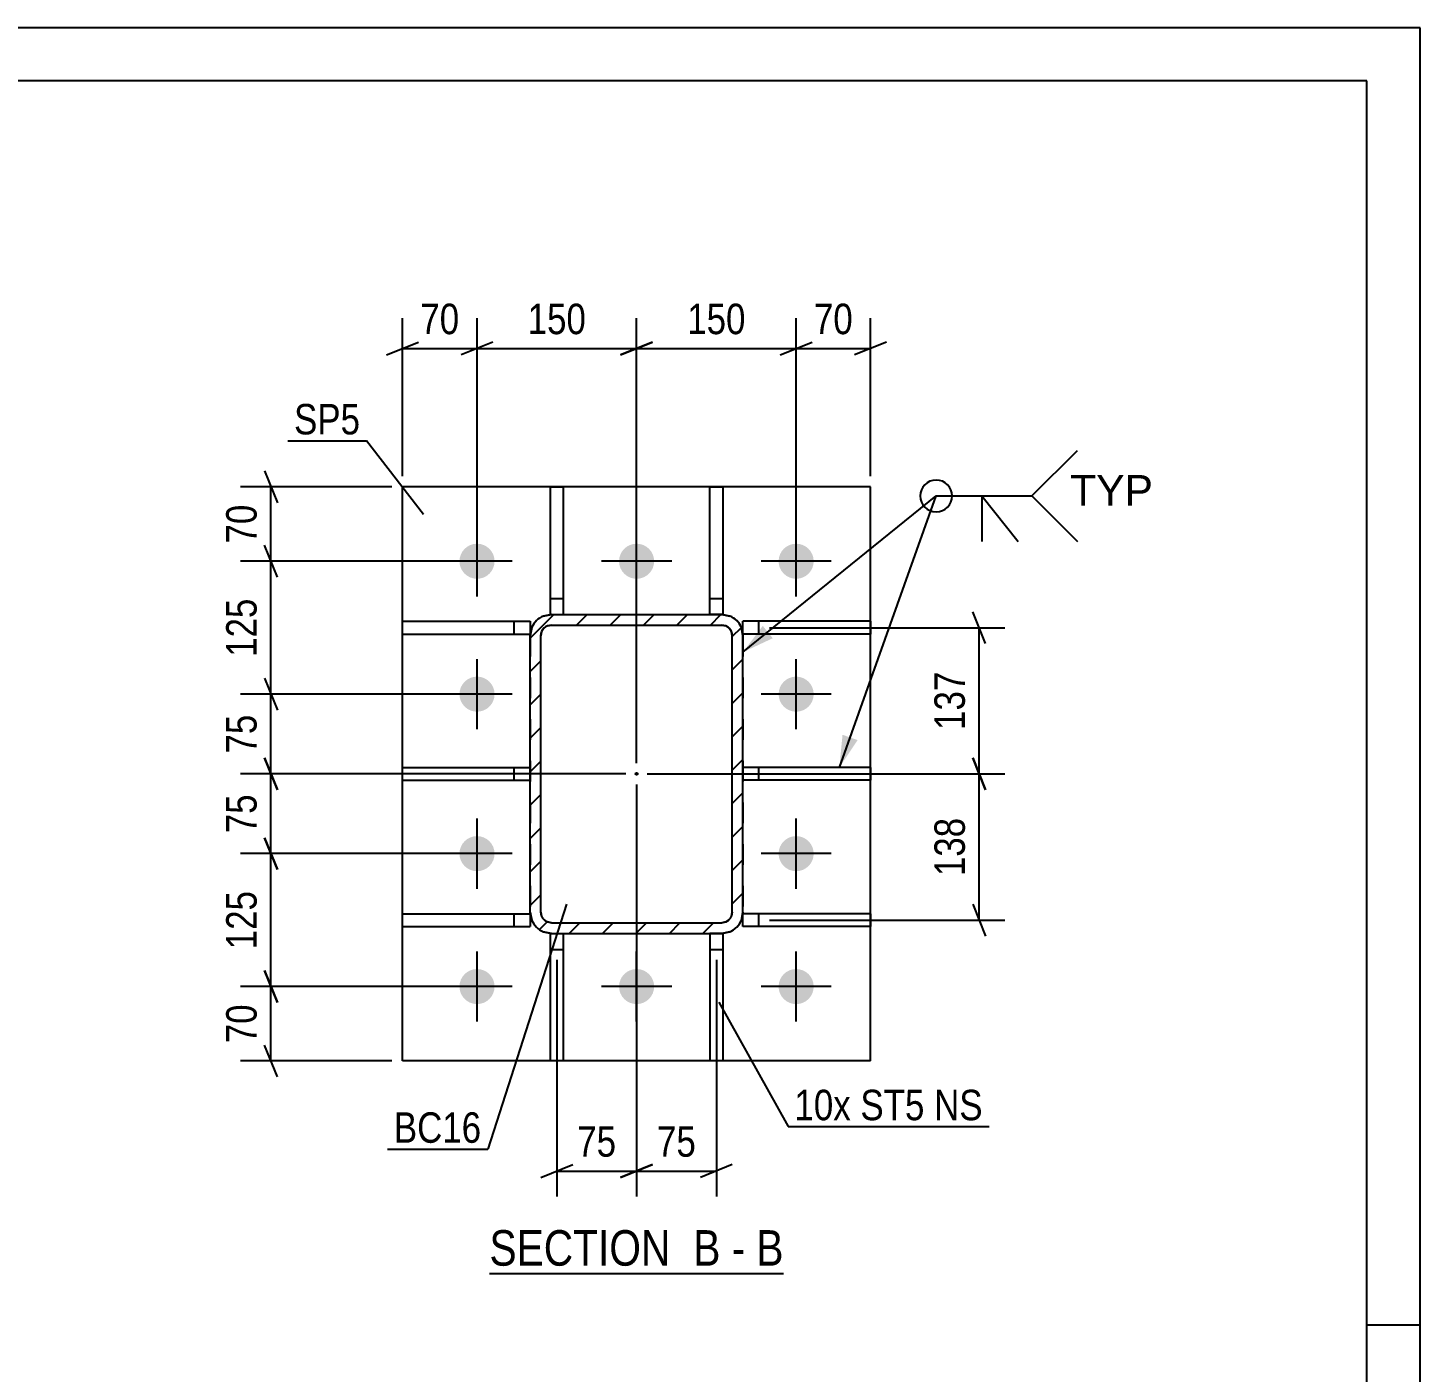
# Model space of a CAD drawing. Header units: millimetres. Extents: x -131 to 463, y -181 to 239.
# Drawn here: x 332.5 to 463.4, y 112.8 to 239.3 of the extents above; entities that cross this region are included whole.
import ezdxf

# ---------------------------------------------------------------- set-up
doc = ezdxf.new("R2010")
doc.units = ezdxf.units.MM
doc.linetypes.add('DXK_LINE_DOT2', pattern=[3.9198, 1.9599, -1.9599])
doc.linetypes.add('DXK_LINE_DOT3', pattern=[5.9187, 2.979, -0.9799, 0.9799, -0.9799])
doc.styles.add('Arial', font='arial.ttf', dxfattribs={"height": 0.2})
doc.styles.add('Arial Narrow', font='ARIALN.TTF', dxfattribs={"height": 0.2})

# ---------------------------------------------------------------- blocks, each defined once
blk = doc.blocks.new('Unknown-284869969-1134')
at = {"color": 5, "linetype": 'Continuous'}
for p, q in [((463.4, 239.28), (-130.6, 239.28)), ((463.4, -180.72), (463.4, 239.28)), ((458.4, 234.28), (-125.6, 234.28)), ((458.4, -175.72), (458.4, 234.28)), ((463.4, 117.28), (458.4, 117.28))]:
    blk.add_line(p, q, dxfattribs=at)
blk = doc.blocks.new('Unknown-284869969-14 - 1795')
at = {"color": 6, "linetype": 'Continuous'}
blk.add_line((375.91, 122.11), (403.56, 122.11), dxfattribs=at)
at = {"color": 0, "linetype": 'Continuous'}
for points in [[(394.02, 122.86), (394.02, 126.36), (375.91, 126.36), (375.91, 122.86)], [(397.63, 122.86), (397.63, 126.36), (395.07, 126.36), (395.07, 122.86)], [(399.95, 122.86), (399.95, 126.36), (398.68, 126.36), (398.68, 122.86)], [(403.56, 122.86), (403.56, 126.36), (401, 126.36), (401, 122.86)]]:
    blk.add_wipeout(points, dxfattribs=at)
at = {"color": 7, "linetype": 'Continuous', "style": 'Arial Narrow'}
for s, p in [('SECTION ', (375.91, 122.86)), ('B', (395.07, 122.86)), ('B', (401, 122.86)), ('-', (398.68, 122.86))]:
    blk.add_text(s, height=3.34, dxfattribs=at).set_placement(p)
blk = doc.blocks.new('Part-284869969-1847 - 1795')
at = {"color": 2, "linetype": 'Continuous'}
for p, q in [((367.74, 182.26), (367.74, 183.46)), ((367.74, 183.46), (379.74, 183.46)), ((379.74, 183.46), (379.74, 182.26)), ((367.74, 182.26), (379.74, 182.26))]:
    blk.add_line(p, q, dxfattribs=at)
at = {"color": 7, "linetype": 'DXK_LINE_DOT2'}
blk.add_line((378.24, 182.26), (378.24, 183.46), dxfattribs=at)
blk = doc.blocks.new('Part-284869969-1852 - 1795')
at = {"color": 2, "linetype": 'Continuous'}
for p, q in [((367.74, 154.76), (367.74, 155.96)), ((367.74, 155.96), (379.74, 155.96)), ((379.74, 155.96), (379.74, 154.76)), ((367.74, 154.76), (379.74, 154.76))]:
    blk.add_line(p, q, dxfattribs=at)
at = {"color": 7, "linetype": 'DXK_LINE_DOT2'}
blk.add_line((378.24, 154.76), (378.24, 155.96), dxfattribs=at)
blk = doc.blocks.new('Part-284869969-1948 - 1795')
at = {"color": 2, "linetype": 'Continuous'}
for p, q in [((367.74, 142.11), (367.74, 196.11)), ((411.74, 196.11), (367.74, 196.11)), ((411.74, 142.11), (411.74, 196.11)), ((411.74, 142.11), (367.74, 142.11))]:
    blk.add_line(p, q, dxfattribs=at)
blk = doc.blocks.new('Part-284869969-1820 - 1795')
at = {"color": 2, "linetype": 'Continuous'}
for p, q in [((367.74, 168.51), (367.74, 169.71)), ((367.74, 169.71), (379.74, 169.71)), ((367.74, 168.51), (379.74, 168.51))]:
    blk.add_line(p, q, dxfattribs=at)
at = {"color": 7, "linetype": 'DXK_LINE_DOT2'}
for p, q in [((378.24, 168.51), (378.24, 169.71)), ((379.74, 169.71), (379.74, 168.51))]:
    blk.add_line(p, q, dxfattribs=at)
blk = doc.blocks.new('Part-284869969-1881 - 1795')
at = {"color": 2, "linetype": 'Continuous'}
for p, q in [((381.64, 142.11), (381.64, 154.11)), ((381.64, 154.11), (381.74, 154.11)), ((382.84, 154.11), (382.84, 142.11)), ((382.84, 142.11), (381.64, 142.11))]:
    blk.add_line(p, q, dxfattribs=at)
at = {"color": 7, "linetype": 'DXK_LINE_DOT2'}
for p, q in [((381.74, 154.11), (382.84, 154.11)), ((381.64, 152.61), (382.84, 152.61))]:
    blk.add_line(p, q, dxfattribs=at)
blk = doc.blocks.new('Part-284869969-1857 - 1795')
at = {"color": 2, "linetype": 'Continuous'}
for p, q in [((411.74, 169.71), (399.74, 169.71)), ((411.74, 169.71), (411.74, 168.51)), ((411.74, 168.51), (399.74, 168.51))]:
    blk.add_line(p, q, dxfattribs=at)
at = {"color": 7, "linetype": 'DXK_LINE_DOT2'}
for p, q in [((399.74, 169.71), (399.74, 168.51)), ((401.24, 168.51), (401.24, 169.71))]:
    blk.add_line(p, q, dxfattribs=at)
blk = doc.blocks.new('Part-284869969-1862 - 1795')
at = {"color": 2, "linetype": 'Continuous'}
for p, q in [((411.74, 183.46), (399.74, 183.46)), ((399.74, 182.26), (399.74, 183.46)), ((411.74, 183.46), (411.74, 182.26)), ((411.74, 182.26), (399.74, 182.26))]:
    blk.add_line(p, q, dxfattribs=at)
at = {"color": 7, "linetype": 'DXK_LINE_DOT2'}
blk.add_line((401.24, 182.26), (401.24, 183.46), dxfattribs=at)
blk = doc.blocks.new('Part-284869969-1867 - 1795')
at = {"color": 2, "linetype": 'Continuous'}
for p, q in [((411.74, 155.96), (399.74, 155.96)), ((399.74, 154.76), (399.74, 155.96)), ((411.74, 155.96), (411.74, 154.76)), ((411.74, 154.76), (399.74, 154.76))]:
    blk.add_line(p, q, dxfattribs=at)
at = {"color": 7, "linetype": 'DXK_LINE_DOT2'}
blk.add_line((401.24, 154.76), (401.24, 155.96), dxfattribs=at)
blk = doc.blocks.new('Part-284869969-1872 - 1795')
at = {"color": 2, "linetype": 'Continuous'}
for p, q in [((396.64, 154.11), (396.64, 142.11)), ((397.84, 154.11), (397.74, 154.11)), ((397.84, 154.11), (397.84, 142.11)), ((397.84, 142.11), (396.64, 142.11))]:
    blk.add_line(p, q, dxfattribs=at)
at = {"color": 7, "linetype": 'DXK_LINE_DOT2'}
for p, q in [((397.74, 154.11), (396.64, 154.11)), ((396.64, 152.61), (397.84, 152.61))]:
    blk.add_line(p, q, dxfattribs=at)
blk = doc.blocks.new('Part-284869969-1886 - 1795')
at = {"color": 2, "linetype": 'Continuous'}
for p, q in [((396.64, 184.11), (396.64, 196.11)), ((396.64, 196.11), (397.84, 196.11)), ((397.84, 196.11), (397.84, 184.11)), ((397.84, 184.11), (397.74, 184.11))]:
    blk.add_line(p, q, dxfattribs=at)
at = {"color": 7, "linetype": 'DXK_LINE_DOT2'}
for p, q in [((396.64, 185.61), (397.84, 185.61)), ((397.84, 184.11), (396.64, 184.11))]:
    blk.add_line(p, q, dxfattribs=at)
blk = doc.blocks.new('Part-284869969-1891 - 1795')
at = {"color": 2, "linetype": 'Continuous'}
for p, q in [((381.64, 184.11), (381.64, 196.11)), ((381.64, 196.11), (382.84, 196.11)), ((382.84, 196.11), (382.84, 184.11)), ((381.74, 184.11), (381.64, 184.11))]:
    blk.add_line(p, q, dxfattribs=at)
at = {"color": 7, "linetype": 'DXK_LINE_DOT2'}
for p, q in [((381.64, 185.61), (382.84, 185.61)), ((381.64, 184.11), (382.84, 184.11))]:
    blk.add_line(p, q, dxfattribs=at)
blk = doc.blocks.new('Bolt-284869969-1893 - 1795')
at = {"linetype": 'Continuous'}
for points in [[(373.09, 189.11, -1), (376.39, 189.11, -1)], [(388.09, 189.11, -1), (391.39, 189.11, -1)], [(403.09, 189.11, -1), (406.39, 189.11, -1)], [(373.09, 176.61, -1), (376.39, 176.61, -1)], [(403.09, 176.61, -1), (406.39, 176.61, -1)], [(373.09, 161.61, -1), (376.39, 161.61, -1)], [(403.09, 161.61, -1), (406.39, 161.61, -1)], [(373.09, 149.11, -1), (376.39, 149.11, -1)], [(388.09, 149.11, -1), (391.39, 149.11, -1)], [(403.09, 149.11, -1), (406.39, 149.11, -1)]]:
    blk.add_hatch(color=1, dxfattribs=at).paths.add_polyline_path(points)
at = {"color": 1, "linetype": 'Continuous'}
for p, q in [((374.74, 185.81), (374.74, 192.41)), ((389.74, 185.81), (389.74, 192.41)), ((404.74, 185.81), (404.74, 192.41)), ((378.04, 189.11), (371.44, 189.11)), ((393.04, 189.11), (386.44, 189.11)), ((408.04, 189.11), (401.44, 189.11)), ((374.74, 173.31), (374.74, 179.91)), ((404.74, 173.31), (404.74, 179.91)), ((378.04, 176.61), (371.44, 176.61)), ((408.04, 176.61), (401.44, 176.61)), ((374.74, 158.31), (374.74, 164.91)), ((404.74, 158.31), (404.74, 164.91)), ((378.04, 161.61), (371.44, 161.61)), ((408.04, 161.61), (401.44, 161.61)), ((374.74, 145.81), (374.74, 152.41)), ((389.74, 145.81), (389.74, 152.41)), ((404.74, 145.81), (404.74, 152.41)), ((378.04, 149.11), (371.44, 149.11)), ((393.04, 149.11), (386.44, 149.11)), ((408.04, 149.11), (401.44, 149.11))]:
    blk.add_line(p, q, dxfattribs=at)
blk = doc.blocks.new('Part-284869969-1917 - 1795')
at = {"linetype": 'Continuous'}
h = blk.add_hatch(dxfattribs=at)
h.set_pattern_fill('', scale=0.7, style=0, pattern_type=0)
h.set_pattern_definition([(45, (399.585, 182.878), (-1.57154, 1.57154), [])])
h.paths.add_polyline_path([(399.74, 182.11), (399.59, 182.88), (399.15, 183.53), (398.5, 183.96), (397.74, 184.11), (381.74, 184.11), (380.97, 183.96), (380.32, 183.53), (379.89, 182.88), (379.74, 182.11), (379.74, 156.11), (379.89, 155.35), (380.32, 154.7), (380.97, 154.26), (381.74, 154.11), (397.74, 154.11), (398.5, 154.26), (399.15, 154.7), (399.59, 155.35), (399.74, 156.11)])
h.paths.add_polyline_path([(398.66, 155.73), (398.44, 155.41), (398.12, 155.19), (397.74, 155.11), (381.74, 155.11), (381.35, 155.19), (381.03, 155.41), (380.81, 155.73), (380.74, 156.11), (380.74, 182.11), (380.81, 182.5), (381.03, 182.82), (381.35, 183.04), (381.74, 183.11), (397.74, 183.11), (398.12, 183.04), (398.44, 182.82), (398.66, 182.5), (398.74, 182.11), (398.74, 156.11)])
blk.add_hatch(color=246, dxfattribs=at).paths.add_polyline_path([(389.74, 169.01, -1), (389.74, 169.21, -1)])
at = {"color": 7, "linetype": 'DXK_LINE_DOT2'}
for p, q in [((380.97, 183.96), (381.74, 184.11)), ((381.74, 184.11), (397.74, 184.11)), ((397.74, 184.11), (398.5, 183.96)), ((379.74, 182.11), (379.89, 182.88)), ((379.74, 182.11), (379.74, 156.11)), ((380.81, 182.5), (380.74, 182.11)), ((380.74, 156.11), (380.74, 182.11)), ((381.74, 183.11), (381.35, 183.04)), ((381.74, 183.11), (397.74, 183.11)), ((398.12, 183.04), (397.74, 183.11)), ((398.74, 182.11), (398.66, 182.5)), ((398.74, 156.11), (398.74, 182.11)), ((399.59, 182.88), (399.74, 182.11)), ((399.74, 182.11), (399.74, 156.11)), ((379.89, 155.35), (379.74, 156.11)), ((380.74, 156.11), (380.81, 155.73)), ((398.66, 155.73), (398.74, 156.11)), ((399.74, 156.11), (399.59, 155.35)), ((381.35, 155.19), (381.74, 155.11)), ((381.74, 155.11), (397.74, 155.11)), ((397.74, 155.11), (398.12, 155.19)), ((381.74, 154.11), (380.97, 154.26)), ((381.74, 154.11), (397.74, 154.11)), ((398.5, 154.26), (397.74, 154.11))]:
    blk.add_line(p, q, dxfattribs=at)
at = {"color": 2, "linetype": 'Continuous'}
for p, q in [((381.74, 184.11), (380.97, 183.96)), ((381.74, 184.11), (397.74, 184.11)), ((398.5, 183.96), (397.74, 184.11)), ((379.89, 182.88), (379.74, 182.11)), ((379.74, 156.11), (379.74, 182.11)), ((380.74, 182.11), (380.81, 182.5)), ((380.74, 156.11), (380.74, 182.11)), ((381.35, 183.04), (381.74, 183.11)), ((381.74, 183.11), (397.74, 183.11)), ((397.74, 183.11), (398.12, 183.04)), ((398.66, 182.5), (398.74, 182.11)), ((398.74, 156.11), (398.74, 182.11)), ((399.74, 182.11), (399.59, 182.88)), ((399.74, 156.11), (399.74, 182.11)), ((379.74, 156.11), (379.89, 155.35)), ((380.81, 155.73), (380.74, 156.11)), ((398.74, 156.11), (398.66, 155.73)), ((399.59, 155.35), (399.74, 156.11)), ((381.74, 155.11), (381.35, 155.19)), ((381.74, 155.11), (397.74, 155.11)), ((398.12, 155.19), (397.74, 155.11)), ((380.97, 154.26), (381.74, 154.11)), ((381.74, 154.11), (397.74, 154.11)), ((397.74, 154.11), (398.5, 154.26))]:
    blk.add_line(p, q, dxfattribs=at)
at = {"color": 7, "linetype": 'DXK_LINE_DOT3'}
blk.add_line((389.74, 169.11), (389.74, 169.11), dxfattribs=at)
at = {"color": 246, "linetype": 'DXK_LINE_DOT2'}
blk.add_line((389.74, 169.11), (389.74, 169.11), dxfattribs=at)
at = {"color": 246, "linetype": 'Continuous'}
blk.add_circle((389.74, 169.11), 0.1, dxfattribs=at)
at = {"color": 7, "linetype": 'DXK_LINE_DOT2'}
for centre, radius, start, end in [((381.74, 182.11), 2, 112.5, 157.5), ((397.74, 182.11), 2, 22.5, 67.5), ((381.74, 182.11), 1, 112.5, 157.5), ((397.74, 182.11), 1, 22.5, 67.5), ((381.74, 156.11), 2, 202.5, 247.5), ((381.74, 156.11), 1, 202.5, 247.5), ((397.74, 156.11), 1, 292.5, 337.5), ((397.74, 156.11), 2, 292.5, 337.5)]:
    blk.add_arc(centre, radius, start, end, dxfattribs=at)
at = {"color": 2, "linetype": 'Continuous'}
for centre, radius, start, end in [((381.74, 182.11), 2, 112.5, 157.5), ((397.74, 182.11), 2, 22.5, 67.5), ((381.74, 182.11), 1, 112.5, 157.5), ((397.74, 182.11), 1, 22.5, 67.5), ((381.74, 156.11), 2, 202.5, 247.5), ((381.74, 156.11), 1, 202.5, 247.5), ((397.74, 156.11), 1, 292.5, 337.5), ((397.74, 156.11), 2, 292.5, 337.5)]:
    blk.add_arc(centre, radius, start, end, dxfattribs=at)
blk = doc.blocks.new('StraightDimension-284869969-3945 - 1795')
at = {"color": 7, "linetype": 'Continuous'}
for p, q in [((354.77, 197.61), (355.97, 194.61)), ((366.74, 196.11), (352.52, 196.11)), ((355.37, 189.11), (355.37, 196.11)), ((355.97, 187.61), (354.77, 190.61)), ((373.74, 189.11), (352.52, 189.11))]:
    blk.add_line(p, q, dxfattribs=at)
at = {"color": 0}
blk.add_wipeout([(354.62, 195.04), (350.42, 195.04), (350.42, 190.18), (354.62, 190.18)], dxfattribs=at)
at = {"color": 3, "style": 'Arial Narrow'}
blk.add_text('70', height=2.863, rotation=90.0002, dxfattribs=at).set_placement((354.02, 190.78))
blk = doc.blocks.new('StraightDimension-284869969-3950 - 1795')
at = {"color": 7, "linetype": 'Continuous'}
for p, q in [((354.77, 150.61), (355.97, 147.61)), ((373.74, 149.11), (352.52, 149.11)), ((355.37, 142.11), (355.37, 149.11)), ((355.97, 140.61), (354.77, 143.61)), ((366.74, 142.11), (352.52, 142.11))]:
    blk.add_line(p, q, dxfattribs=at)
at = {"color": 0}
blk.add_wipeout([(354.62, 148.04), (350.42, 148.04), (350.42, 143.18), (354.62, 143.18)], dxfattribs=at)
at = {"color": 3, "style": 'Arial Narrow'}
blk.add_text('70', height=2.863, rotation=90.0002, dxfattribs=at).set_placement((354.02, 143.78))
blk = doc.blocks.new('StraightDimension-284869969-2077 - 1795')
at = {"color": 7, "linetype": 'Continuous'}
for p, q in [((404.74, 190.11), (404.74, 211.97)), ((411.74, 197.11), (411.74, 211.97)), ((403.24, 208.52), (406.24, 209.72)), ((413.24, 209.72), (410.24, 208.52)), ((404.74, 209.12), (411.74, 209.12))]:
    blk.add_line(p, q, dxfattribs=at)
at = {"color": 0}
blk.add_wipeout([(410.67, 209.87), (410.67, 214.07), (405.81, 214.07), (405.81, 209.87)], dxfattribs=at)
at = {"color": 3, "style": 'Arial Narrow'}
blk.add_text('70', height=2.863, dxfattribs=at).set_placement((406.41, 210.47))
blk = doc.blocks.new('StraightDimension-284869969-1969 - 1795')
at = {"color": 7, "linetype": 'Continuous'}
for p, q in [((422.55, 167.61), (421.35, 170.61)), ((390.74, 169.11), (424.35, 169.11)), ((421.95, 155.36), (421.95, 169.11)), ((421.35, 156.86), (422.55, 153.86)), ((402.24, 155.36), (424.35, 155.36))]:
    blk.add_line(p, q, dxfattribs=at)
at = {"color": 0}
blk.add_wipeout([(421.2, 165.58), (417, 165.58), (417, 158.9), (421.2, 158.9)], dxfattribs=at)
at = {"color": 3, "style": 'Arial Narrow'}
blk.add_text('138', height=2.863, rotation=90.0002, dxfattribs=at).set_placement((420.6, 159.5))
blk = doc.blocks.new('StraightDimension-284869969-3948 - 1795')
at = {"color": 7, "linetype": 'Continuous'}
for p, q in [((354.77, 170.61), (355.97, 167.61)), ((388.74, 169.11), (352.52, 169.11)), ((355.37, 161.61), (355.37, 169.11)), ((355.97, 160.11), (354.77, 163.11)), ((373.74, 161.61), (352.52, 161.61))]:
    blk.add_line(p, q, dxfattribs=at)
at = {"color": 0}
blk.add_wipeout([(354.62, 167.79), (350.42, 167.79), (350.42, 162.93), (354.62, 162.93)], dxfattribs=at)
at = {"color": 3, "style": 'Arial Narrow'}
blk.add_text('75', height=2.863, rotation=90.0002, dxfattribs=at).set_placement((354.02, 163.53))
blk = doc.blocks.new('StraightDimension-284869969-3947 - 1795')
at = {"color": 7, "linetype": 'Continuous'}
for p, q in [((354.77, 178.11), (355.97, 175.11)), ((373.74, 176.61), (352.52, 176.61)), ((355.37, 169.11), (355.37, 176.61)), ((355.97, 167.61), (354.77, 170.61)), ((388.74, 169.11), (352.52, 169.11))]:
    blk.add_line(p, q, dxfattribs=at)
at = {"color": 0}
blk.add_wipeout([(354.62, 175.29), (350.42, 175.29), (350.42, 170.43), (354.62, 170.43)], dxfattribs=at)
at = {"color": 3, "style": 'Arial Narrow'}
blk.add_text('75', height=2.863, rotation=90.0002, dxfattribs=at).set_placement((354.02, 171.03))
blk = doc.blocks.new('StraightDimension-284869969-1976 - 1795')
at = {"color": 7, "linetype": 'Continuous'}
for p, q in [((422.55, 181.36), (421.35, 184.36)), ((402.24, 182.86), (424.35, 182.86)), ((421.95, 169.11), (421.95, 182.86)), ((421.35, 170.61), (422.55, 167.61)), ((390.74, 169.11), (424.35, 169.11))]:
    blk.add_line(p, q, dxfattribs=at)
at = {"color": 0}
blk.add_wipeout([(421.2, 179.33), (417, 179.33), (417, 172.65), (421.2, 172.65)], dxfattribs=at)
at = {"color": 3, "style": 'Arial Narrow'}
blk.add_text('137', height=2.863, rotation=90.0002, dxfattribs=at).set_placement((420.6, 173.25))
blk = doc.blocks.new('StraightDimension-284869969-1984 - 1795')
at = {"color": 7, "linetype": 'Continuous'}
for p, q in [((389.74, 168.11), (389.74, 129.36)), ((382.24, 151.61), (382.24, 129.36)), ((380.74, 131.16), (383.74, 132.36)), ((391.24, 132.36), (388.24, 131.16)), ((382.24, 131.76), (389.74, 131.76))]:
    blk.add_line(p, q, dxfattribs=at)
at = {"color": 0}
blk.add_wipeout([(388.42, 132.51), (388.42, 136.71), (383.56, 136.71), (383.56, 132.51)], dxfattribs=at)
at = {"color": 3, "style": 'Arial Narrow'}
blk.add_text('75', height=2.863, dxfattribs=at).set_placement((384.16, 133.11))
blk = doc.blocks.new('StraightDimension-284869969-1992 - 1795')
at = {"color": 7, "linetype": 'Continuous'}
for p, q in [((389.74, 168.11), (389.74, 129.36)), ((397.24, 151.61), (397.24, 129.36)), ((388.24, 131.16), (391.24, 132.36)), ((398.74, 132.36), (395.74, 131.16)), ((389.74, 131.76), (397.24, 131.76))]:
    blk.add_line(p, q, dxfattribs=at)
at = {"color": 0}
blk.add_wipeout([(395.92, 132.51), (395.92, 136.71), (391.06, 136.71), (391.06, 132.51)], dxfattribs=at)
at = {"color": 3, "style": 'Arial Narrow'}
blk.add_text('75', height=2.863, dxfattribs=at).set_placement((391.66, 133.11))
blk = doc.blocks.new('StraightDimension-284869969-2055 - 1795')
at = {"color": 7, "linetype": 'Continuous'}
for p, q in [((374.74, 190.11), (374.74, 211.97)), ((389.74, 170.11), (389.74, 211.97)), ((376.24, 209.72), (373.24, 208.52)), ((388.24, 208.52), (391.24, 209.72)), ((374.74, 209.12), (389.74, 209.12))]:
    blk.add_line(p, q, dxfattribs=at)
at = {"color": 0}
blk.add_wipeout([(385.58, 209.87), (385.58, 214.07), (378.9, 214.07), (378.9, 209.87)], dxfattribs=at)
at = {"color": 3, "style": 'Arial Narrow'}
blk.add_text('150', height=2.863, dxfattribs=at).set_placement((379.5, 210.47))
blk = doc.blocks.new('StraightDimension-284869969-2066 - 1795')
at = {"color": 7, "linetype": 'Continuous'}
for p, q in [((389.74, 170.11), (389.74, 211.97)), ((404.74, 190.11), (404.74, 211.97)), ((391.24, 209.72), (388.24, 208.52)), ((403.24, 208.52), (406.24, 209.72)), ((389.74, 209.12), (404.74, 209.12))]:
    blk.add_line(p, q, dxfattribs=at)
at = {"color": 0}
blk.add_wipeout([(400.58, 209.87), (400.58, 214.07), (393.9, 214.07), (393.9, 209.87)], dxfattribs=at)
at = {"color": 3, "style": 'Arial Narrow'}
blk.add_text('150', height=2.863, dxfattribs=at).set_placement((394.5, 210.47))
blk = doc.blocks.new('StraightDimension-284869969-2087 - 1795')
at = {"color": 7, "linetype": 'Continuous'}
for p, q in [((367.74, 197.11), (367.74, 211.97)), ((374.74, 190.11), (374.74, 211.97)), ((366.24, 208.52), (369.24, 209.72)), ((376.24, 209.72), (373.24, 208.52)), ((367.74, 209.12), (374.74, 209.12))]:
    blk.add_line(p, q, dxfattribs=at)
at = {"color": 0}
blk.add_wipeout([(373.67, 209.87), (373.67, 214.07), (368.81, 214.07), (368.81, 209.87)], dxfattribs=at)
at = {"color": 3, "style": 'Arial Narrow'}
blk.add_text('70', height=2.863, dxfattribs=at).set_placement((369.41, 210.47))
blk = doc.blocks.new('StraightDimension-284869969-3946 - 1795')
at = {"color": 7, "linetype": 'Continuous'}
for p, q in [((355.97, 187.61), (354.77, 190.61)), ((373.74, 189.11), (352.52, 189.11)), ((355.37, 176.61), (355.37, 189.11)), ((354.77, 178.11), (355.97, 175.11)), ((373.74, 176.61), (352.52, 176.61))]:
    blk.add_line(p, q, dxfattribs=at)
at = {"color": 0}
blk.add_wipeout([(354.62, 186.2), (350.42, 186.2), (350.42, 179.52), (354.62, 179.52)], dxfattribs=at)
at = {"color": 3, "style": 'Arial Narrow'}
blk.add_text('125', height=2.863, rotation=90.0002, dxfattribs=at).set_placement((354.02, 180.12))
blk = doc.blocks.new('StraightDimension-284869969-3949 - 1795')
at = {"color": 7, "linetype": 'Continuous'}
for p, q in [((354.77, 163.11), (355.97, 160.11)), ((373.74, 161.61), (352.52, 161.61)), ((355.37, 149.11), (355.37, 161.61)), ((355.97, 147.61), (354.77, 150.61)), ((373.74, 149.11), (352.52, 149.11))]:
    blk.add_line(p, q, dxfattribs=at)
at = {"color": 0}
blk.add_wipeout([(354.62, 158.7), (350.42, 158.7), (350.42, 152.02), (354.62, 152.02)], dxfattribs=at)
at = {"color": 3, "style": 'Arial Narrow'}
blk.add_text('125', height=2.863, rotation=90.0002, dxfattribs=at).set_placement((354.02, 152.62))
blk = doc.blocks.new('Mark-284869969-1913 - 1795')
at = {"color": 0}
blk.add_wipeout([(375.14, 134.42), (375.14, 137.42), (366.92, 137.42), (366.92, 134.42)], dxfattribs=at)
blk.add_wipeout([(375.14, 134.42), (375.14, 137.42), (366.92, 137.42), (366.92, 134.42)], dxfattribs=at)
at = {"color": 30, "linetype": 'Continuous'}
for p in [(383.15, 156.86), (366.32, 133.82)]:
    blk.add_line(p, (375.74, 133.82), dxfattribs=at)
at = {"color": 3, "style": 'Arial Narrow'}
blk.add_text('BC16', height=2.863, dxfattribs=at).set_placement((366.92, 134.42))
blk = doc.blocks.new('Mark-284869969-1944 - 1795')
at = {"color": 0}
blk.add_wipeout([(363.75, 201.04), (363.75, 204.04), (357.54, 204.04), (357.54, 201.04)], dxfattribs=at)
blk.add_wipeout([(363.75, 201.04), (363.75, 204.04), (357.54, 204.04), (357.54, 201.04)], dxfattribs=at)
at = {"color": 30, "linetype": 'Continuous'}
for p in [(356.94, 200.44), (369.71, 193.52)]:
    blk.add_line(p, (364.35, 200.44), dxfattribs=at)
at = {"color": 3, "style": 'Arial Narrow'}
blk.add_text('SP5', height=2.863, dxfattribs=at).set_placement((357.54, 201.04))
blk = doc.blocks.new('WeldMark-284869969-2097 - 1795')
at = {"linetype": 'Continuous'}
for points in [[(402.54, 181.87), (399.74, 180.56), (401.6, 183.03)], [(410.52, 172.29), (408.8, 169.71), (409.1, 172.79)]]:
    blk.add_hatch(color=30, dxfattribs=at).paths.add_polyline_path(points)
at = {"color": 30, "linetype": 'Continuous'}
for p, q in [((399.74, 180.56), (417.9, 195.25)), ((408.8, 169.71), (417.9, 195.25)), ((417.9, 195.25), (426.9, 195.25))]:
    blk.add_line(p, q, dxfattribs=at)
at = {"color": 3, "linetype": 'Continuous'}
for q in [(425.61, 190.97), (422.19, 190.97)]:
    blk.add_line((422.19, 195.25), q, dxfattribs=at)
for start, end in [(90, 270), (270, 90)]:
    blk.add_arc((417.9, 195.25), 1.5, start, end, dxfattribs=at)
at = {"color": 0, "linetype": 'Continuous'}
blk.add_wipeout([(438.28, 194.35), (438.28, 197.35), (430.5, 197.35), (430.5, 194.35)], dxfattribs=at)
blk.add_wipeout([(438.28, 194.35), (438.28, 197.35), (430.5, 197.35), (430.5, 194.35)], dxfattribs=at)
at = {"color": 3, "linetype": 'Continuous'}
for q in [(431.19, 199.54), (431.19, 190.97)]:
    blk.add_line((426.9, 195.25), q, dxfattribs=at)
at = {"color": 3, "linetype": 'Continuous', "style": 'Arial'}
blk.add_text('TYP', height=2.865, dxfattribs=at).set_placement((430.5, 194.35))
blk = doc.blocks.new('MarkSet-284869969-2148 - 1795')
at = {"color": 0}
for points in [[(409.88, 136.54), (409.88, 139.54), (404.58, 139.54), (404.58, 136.54)], [(416.81, 136.54), (416.81, 139.54), (410.78, 139.54), (410.78, 136.54)], [(422.27, 136.54), (422.27, 139.54), (417.71, 139.54), (417.71, 136.54)]]:
    blk.add_wipeout(points, dxfattribs=at)
for points in [[(409.88, 136.54), (409.88, 139.54), (404.58, 139.54), (404.58, 136.54)], [(416.81, 136.54), (416.81, 139.54), (410.78, 139.54), (410.78, 136.54)], [(422.27, 136.54), (422.27, 139.54), (417.71, 139.54), (417.71, 136.54)]]:
    blk.add_wipeout(points, dxfattribs=at)
at = {"color": 30, "linetype": 'Continuous'}
for p, q in [((397.46, 147.63), (403.98, 135.94)), ((403.98, 135.94), (422.87, 135.94))]:
    blk.add_line(p, q, dxfattribs=at)
at = {"color": 3, "style": 'Arial Narrow'}
for s, p in [('10x', (404.58, 136.54)), ('ST5', (410.78, 136.54)), ('NS', (417.71, 136.54))]:
    blk.add_text(s, height=2.863, dxfattribs=at).set_placement(p)

msp = doc.modelspace()

# ---------------------------------------------------------------- block references
for name in ['Unknown-284869969-1134', 'Part-284869969-1948 - 1795', 'Part-284869969-1891 - 1795', 'Part-284869969-1886 - 1795', 'Bolt-284869969-1893 - 1795', 'Part-284869969-1847 - 1795', 'Part-284869969-1917 - 1795', 'Part-284869969-1862 - 1795', 'Part-284869969-1820 - 1795', 'Part-284869969-1857 - 1795', 'Part-284869969-1852 - 1795', 'Part-284869969-1867 - 1795', 'Part-284869969-1881 - 1795', 'Part-284869969-1872 - 1795']:
    msp.add_blockref(name, (0, 0))

# ---------------------------------------------------------------- next in the draw order: block references
for name in ['StraightDimension-284869969-2077 - 1795', 'StraightDimension-284869969-3945 - 1795', 'StraightDimension-284869969-3948 - 1795', 'StraightDimension-284869969-1969 - 1795', 'StraightDimension-284869969-3950 - 1795', 'Unknown-284869969-14 - 1795']:
    msp.add_blockref(name, (0, 0))

# ---------------------------------------------------------------- next in the draw order: block references
for name in ['StraightDimension-284869969-1976 - 1795', 'StraightDimension-284869969-3947 - 1795', 'StraightDimension-284869969-3949 - 1795']:
    msp.add_blockref(name, (0, 0))

# ---------------------------------------------------------------- next in the draw order: block references
for name in ['StraightDimension-284869969-2055 - 1795', 'StraightDimension-284869969-1984 - 1795']:
    msp.add_blockref(name, (0, 0))

# ---------------------------------------------------------------- next in the draw order: block references
for name in ['StraightDimension-284869969-2087 - 1795', 'StraightDimension-284869969-2066 - 1795', 'StraightDimension-284869969-1992 - 1795', 'Mark-284869969-1913 - 1795']:
    msp.add_blockref(name, (0, 0))

# ---------------------------------------------------------------- next in the draw order: block references
for name in ['Mark-284869969-1944 - 1795', 'WeldMark-284869969-2097 - 1795', 'StraightDimension-284869969-3946 - 1795', 'MarkSet-284869969-2148 - 1795']:
    msp.add_blockref(name, (0, 0))

doc.saveas('drawing.dxf')
